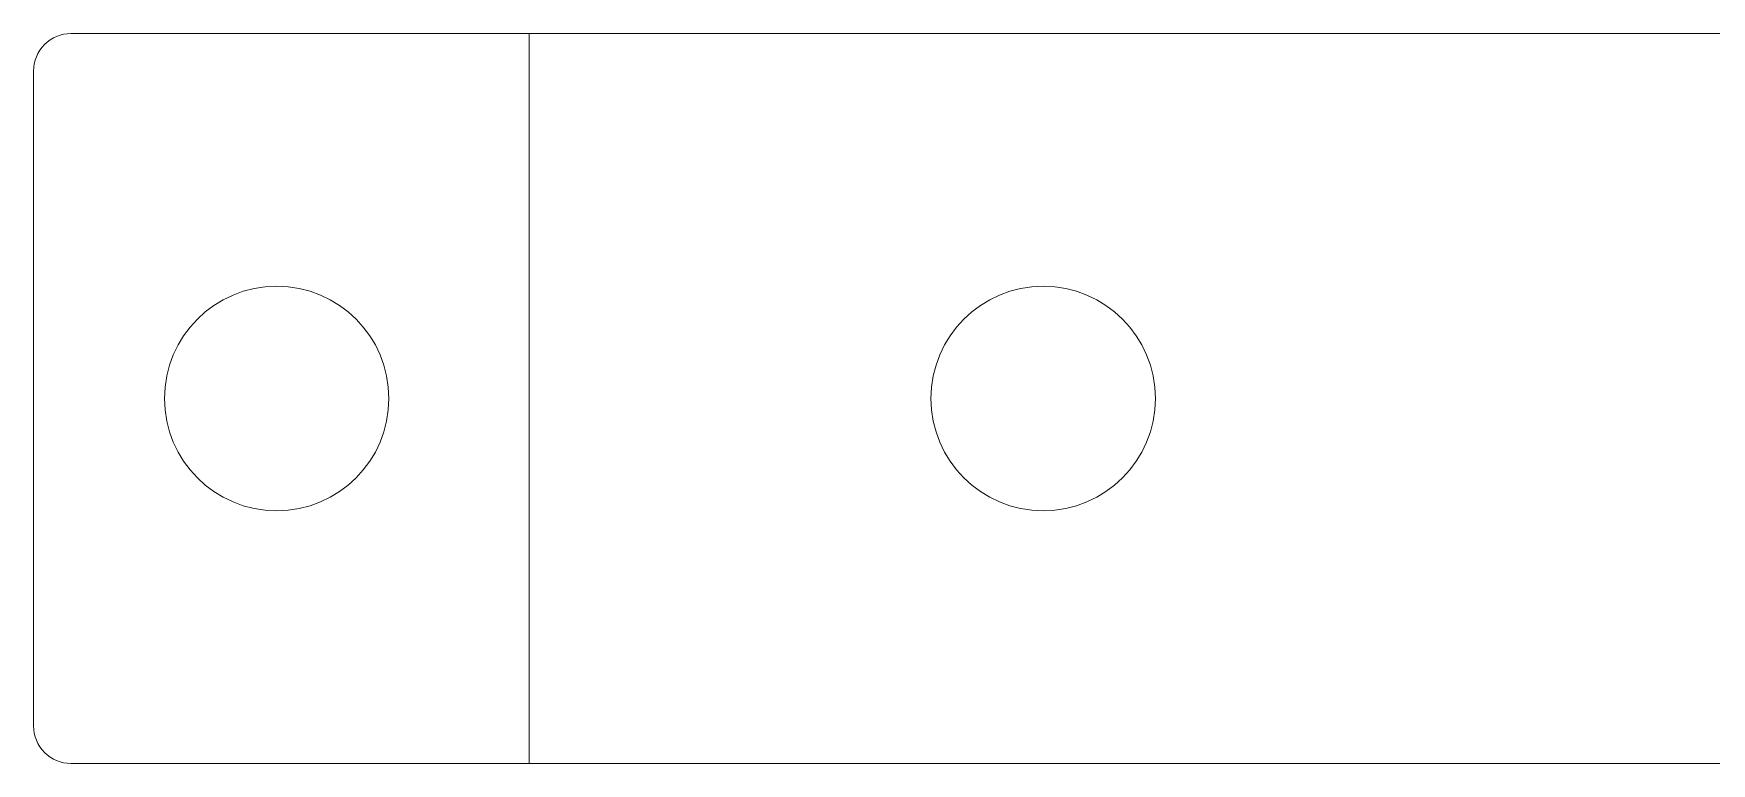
# Model space of a CAD drawing. Header units: millimetres. Extents: x -90 to 90, y -10 to 72.
# Drawn here: x -90.04 to -45.18, y -9.75 to 9.75 of the extents above; entities that cross this region are included whole.
import ezdxf
from ezdxf.lldxf.tags import DXFTag

# ---------------------------------------------------------------- set-up
doc = ezdxf.new("R2010")
doc.units = ezdxf.units.MM
doc.header["$MEASUREMENT"] = 0
doc.layers.add('SHEETMETAL_BEND_LINES_UP', color=7, linetype='Continuous')
doc.layers.add('VISIBLE', color=7, linetype='Continuous')
tags = doc.linetypes.add('New Line1', pattern=[0.6, 0.4, -0.1, 0, -0.1]).pattern_tags.tags
tags[10:11] = [DXFTag(74, 4), DXFTag(75, 0), DXFTag(340, '0'), DXFTag(46, 1.0), DXFTag(50, 0.0), DXFTag(44, 0.0), DXFTag(45, 0.0)]
tags[8:9] = [DXFTag(74, 4), DXFTag(75, 0), DXFTag(340, '0'), DXFTag(46, 1.0), DXFTag(50, 0.0), DXFTag(44, 0.0), DXFTag(45, 0.0)]
tags[6:7] = [DXFTag(74, 4), DXFTag(75, 0), DXFTag(340, '0'), DXFTag(46, 1.0), DXFTag(50, 0.0), DXFTag(44, 0.0), DXFTag(45, 0.0)]
tags[4:5] = [DXFTag(74, 4), DXFTag(75, 0), DXFTag(340, '0'), DXFTag(46, 1.0), DXFTag(50, 0.0), DXFTag(44, 0.0), DXFTag(45, 0.0)]

msp = doc.modelspace()

# ---------------------------------------------------------------- linework, layer by layer
at = {"layer": 'SHEETMETAL_BEND_LINES_UP', "linetype": 'New Line1', "lineweight": 9}
msp.add_open_spline([(-76.7961, -9.75), (-76.7961, -9.75), (-76.7961, 9.75), (-76.7961, 9.75)], degree=3, dxfattribs=at)
at = {"layer": 'VISIBLE', "lineweight": 9}
for points, knots in [([(-89.0423, 9.75), (-89.3075, 9.75), (-89.5618, 9.6446), (-89.7494, 9.4571), (-89.7494, 9.4571), (-89.9369, 9.2696), (-90.0423, 9.0152), (-90.0423, 8.75)], [0, 0, 0, 0, 0.3333333, 0.3333333, 0.3333333, 0.3333333, 1, 1, 1, 1]), ([(-80.5423, 0), (-80.5423, 1.6569), (-81.8854, 3), (-83.5423, 3), (-83.5423, 3), (-85.1991, 3), (-86.5423, 1.6569), (-86.5423, 0), (-86.5423, 0), (-86.5423, -1.6568), (-85.1991, -3), (-83.5423, -3), (-83.5423, -3), (-81.8854, -3), (-80.5423, -1.6569), (-80.5423, 0)], [0, 0, 0, 0, 0.2, 0.2, 0.2, 0.2, 0.4, 0.4, 0.4, 0.4, 0.6, 0.6, 0.6, 0.6, 1, 1, 1, 1]), ([(-60.05, 0), (-60.05, 1.6569), (-61.3931, 3), (-63.05, 3), (-63.05, 3), (-64.7068, 3), (-66.05, 1.6569), (-66.05, 0), (-66.05, 0), (-66.05, -1.6568), (-64.7069, -3), (-63.05, -3), (-63.05, -3), (-61.3932, -3), (-60.05, -1.6569), (-60.05, 0)], [0, 0, 0, 0, 0.2, 0.2, 0.2, 0.2, 0.4, 0.4, 0.4, 0.4, 0.6, 0.6, 0.6, 0.6, 1, 1, 1, 1]), ([(-90.0423, -8.75), (-90.0423, -9.0152), (-89.9369, -9.2696), (-89.7494, -9.4571), (-89.7494, -9.4571), (-89.5618, -9.6446), (-89.3075, -9.75), (-89.0423, -9.75)], [0, 0, 0, 0, 0.3333333, 0.3333333, 0.3333333, 0.3333333, 1, 1, 1, 1])]:
    msp.add_open_spline(points, degree=3, knots=knots, dxfattribs=at)
for points in [[(89.0423, 9.75), (89.0423, 9.75), (-89.0423, 9.75), (-89.0423, 9.75)], [(-90.0423, 8.75), (-90.0423, 8.75), (-90.0423, -8.75), (-90.0423, -8.75)], [(-89.0423, -9.75), (-89.0423, -9.75), (89.0423, -9.75), (89.0423, -9.75)]]:
    msp.add_open_spline(points, degree=3, dxfattribs=at)

doc.saveas('drawing.dxf')
